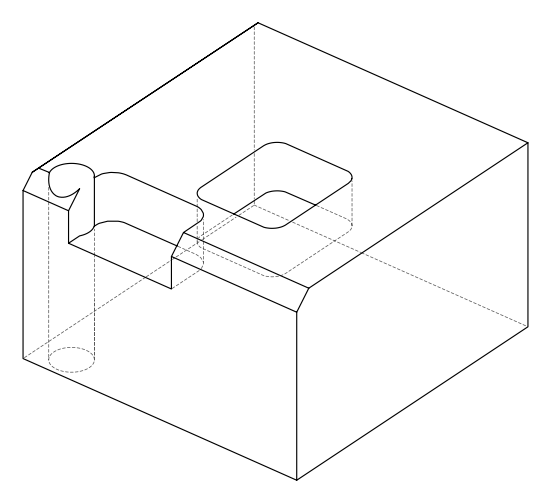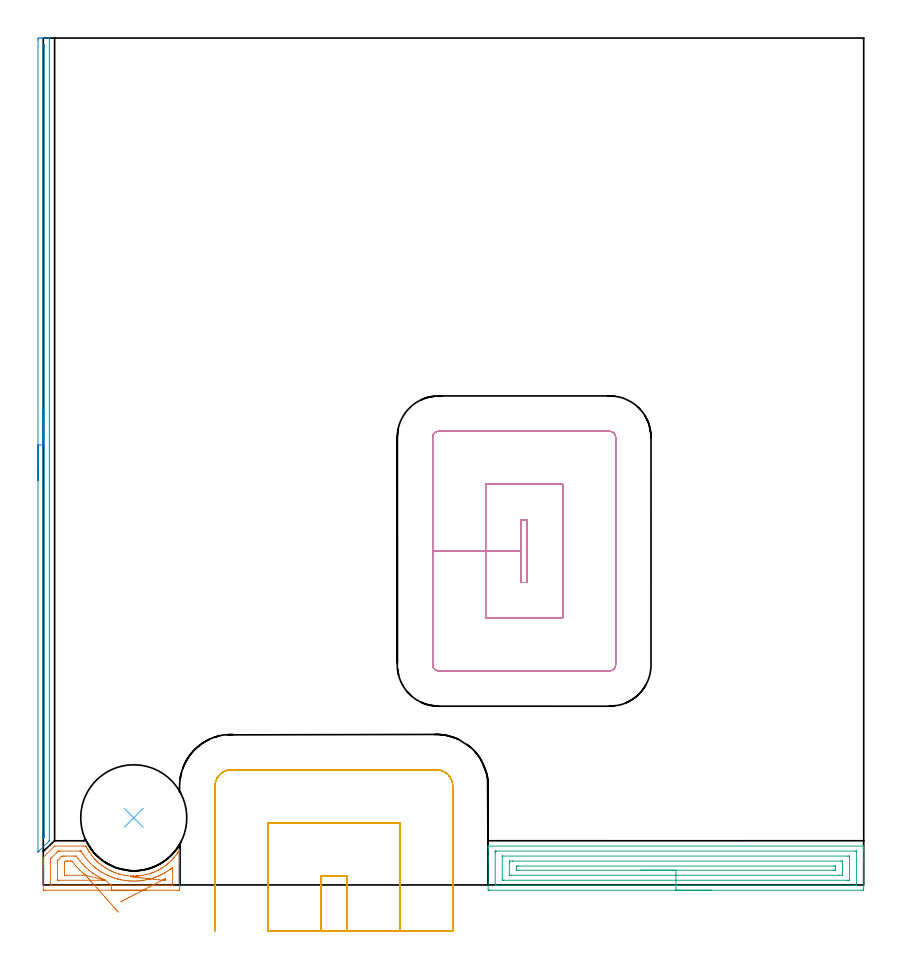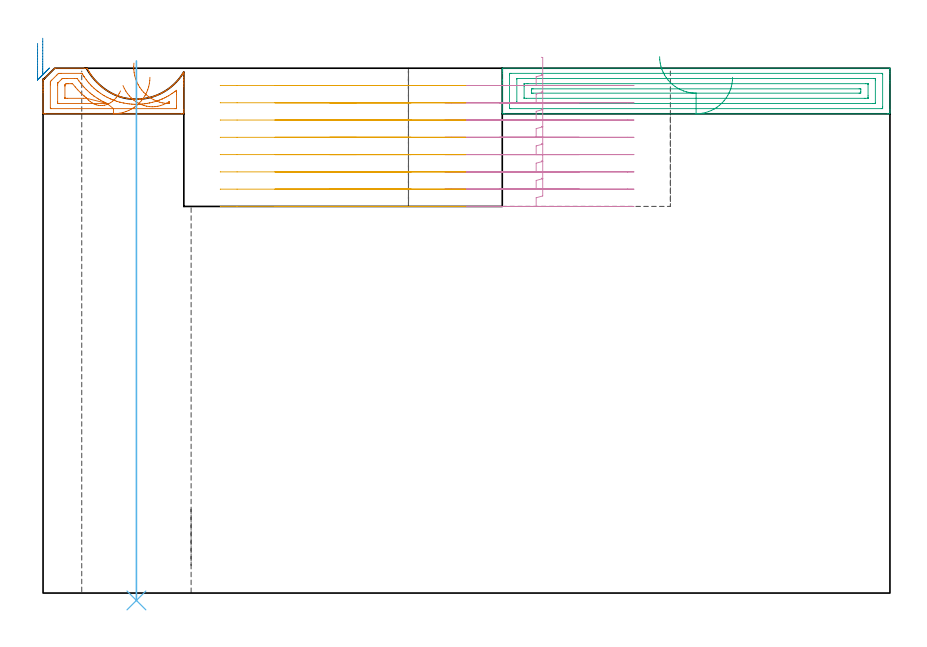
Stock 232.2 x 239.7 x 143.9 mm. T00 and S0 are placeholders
(PLAN: 6 operations, 2 tool changes, 25.4 min)
(1 AREA_MILL | FG_CHAMFER_SURFACE | UGT0205_001 | 1.41 min | 3539 mm3)
(2 AREA_MILL_1 | FG_CHAMFER_SURFACE_1 | UGT0205_001 | 3.8 min | 1169 mm3)
(3 AREA_MILL_2 | FG_CHAMFER_SURFACE_2 | UGT0205_001 | 4.48 min | 8826 mm3)
(4 MILL_RECTANGULAR_POCKET | POCKET_RECTANGULAR_STRAIGHT | UGT0201_094 | Follow Part, ap 5, ae 75% | 7.71 min | 234503 mm3)
(5 MILL_SLOT | SLOT_PARTIAL_RECTANGULAR | UGT0201_094 | Follow Part, ap 5, ae 75% | 7.37 min | 136435 mm3)
(6 INDEXABLE_INSERT_DRILL_THROUGH_HOLE_FROM_SOLID | STEP1HOLE | NXT0302_031 | 0.59 min | 100344 mm3)
(TOOL UGT0205_001 | Chamfer Mill 20 x 3 x 45 deg. | D20 FL50 Z2)
(TOOL UGT0201_094 | End mill 20 mm | D20 FL38 Z4)
(TOOL NXT0302_031 | Index. Insert Drill 30mm [880-D3000L32-05] | D30 PA176 FL150 Z2)
(OP 1 AREA_MILL)
G17 G21 G94 G90
T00 M6
G54
G17 G0 G90 X29.3 Y-1.5 S1061 M3
G43 Z153.9 H0
Z141.4
G94 G1 X29.262 Z140.528 F250.
X29.148 Z139.663
X28.959 Z138.812
X28.697 Z137.98
X28.363 Z137.174
X27.96 Z136.4
X27.492 Z135.664
X26.96 Z134.972
X26.371 Z134.329
X25.728 Z133.74
X25.036 Z133.208
X24.3 Z132.74
X23.526 Z132.337
X22.72 Z132.003
X21.888 Z131.741
X21.036 Z131.552
X20.172 Z131.438
X19.3 Z131.4
X0.587
X0.193 Y-1.496 Z131.402
X0.01 Y-1.491 Z131.406
X0. Y-1.304 Z131.593
Y4.308 Z137.201
Y4.912 Z137.809
Y5.192 Z138.089
Y5.797 Z138.693
Y6.077 Z138.973
Y6.638 Z139.537
Y6.962 Z139.861
Y7.767 Z140.666
X0.004 Y7.799 Z140.699
X0.005 Y7.805 Z140.705
X3.157 Y10.953 Z143.851
X3.213 Y10.988 Z143.887
X3.221 Y10.99 Z143.89
X3.232 Y10.993 Z143.892
X11.289 Y10.999 Z143.899
X12.075 Y10.994 Z143.892
X12.108 Y10.948 Z143.847
X12.171 Y10.819 Z143.719
X12.194 Y10.773 Z143.672
X12.501 Y10.211 Z143.108
X12.592 Y10.059 Z142.954
X12.688 Y9.895 Z142.794
X12.765 Y9.765 Z142.664
X12.854 Y9.616 Z142.512
X12.923 Y9.499 Z142.398
X13.023 Y9.33 Z142.229
X13.062 Y9.27 Z142.169
X13.082 Y9.239 Z142.137
X13.129 Y9.174 Z142.07
X13.204 Y9.068 Z141.967
X13.647 Y8.45 Z141.349
X13.97 Y8.029 Z140.929
X14.38 Y7.552 Z140.448
X14.547 Y7.367 Z140.264
X14.607 Y7.302 Z140.198
X14.859 Y7.035 Z139.934
X14.934 Y6.962 Z139.858
X15.02 Y6.875 Z139.774
X15.142 Y6.754 Z139.653
X15.206 Y6.691 Z139.588
X15.439 Y6.472 Z139.371
X15.473 Y6.44 Z139.338
X15.55 Y6.372 Z139.268
X15.747 Y6.195 Z139.094
X15.889 Y6.077 Z138.974
X16.033 Y5.957 Z138.853
X16.206 Y5.811 Z138.709
X16.419 Y5.643 Z138.541
X16.635 Y5.479 Z138.379
X17.045 Y5.192 Z138.092
X17.421 Y4.93 Z137.83
X17.523 Y4.863 Z137.763
X17.963 Y4.597 Z137.497
X18.028 Y4.56 Z137.46
X18.412 Y4.342 Z137.239
X18.476 Y4.308 Z137.206
X18.649 Y4.217 Z137.116
X18.966 Y4.051 Z136.949
X19.244 Y3.921 Z136.82
X19.3 Y3.896 Z136.792
X19.632 Y3.755 Z136.654
X19.787 Y3.69 Z136.589
X20.188 Y3.523 Z136.419
X20.354 Y3.462 Z136.36
X20.465 Y3.423 Z136.32
X21.082 Y3.202 Z136.095
X21.289 Y3.138 Z136.037
X21.324 Y3.128 Z136.027
X21.567 Y3.059 Z135.953
X21.87 Y2.98 Z135.877
X21.965 Y2.956 Z135.853
X22.864 Y2.764 Z135.662
X23.756 Y2.625 Z135.52
X24.647 Y2.539 Z135.437
X25.074 Y2.513 Z135.413
X25.407 Y2.503 Z135.403
X25.494 Y2.504 Z135.404
X25.538 Y2.505 Z135.402
X25.602 Y2.506 Z135.404
X25.619 Z135.405
X25.962 Y2.509 Z135.407
X26.406 Y2.527 Z135.423
X26.429 Y2.529 Z135.424
X26.534 Y2.535 Z135.433
X26.567 Y2.537 Z135.436
X26.77 Y2.551 Z135.451
X26.85 Y2.557 Z135.456
X27.294 Y2.605 Z135.503
X28.183 Y2.736 Z135.632
X29.071 Y2.916 Z135.813
X29.516 Y3.026 Z135.924
X30.028 Y3.171 Z136.069
X30.482 Y3.323 Z136.223
X30.76 Y3.423 Z136.321
X30.847 Y3.455 Z136.351
X30.884 Y3.469 Z136.366
X31.293 Y3.628 Z136.528
X31.328 Y3.644 Z136.544
X31.736 Y3.818 Z136.717
X32.235 Y4.051 Z136.949
X32.426 Y4.148 Z137.047
X32.624 Y4.25 Z137.149
X32.728 Y4.308 Z137.206
X33.07 Y4.5 Z137.396
X33.512 Y4.761 Z137.658
X33.558 Y4.79 Z137.688
X33.778 Y4.932 Z137.828
X34.4 Y5.362 Z138.259
X34.792 Y5.658 Z138.558
X34.954 Y5.782 Z138.678
X34.993 Y5.811 Z138.708
X35.043 Y5.852 Z138.75
X35.289 Y6.052 Z138.951
X35.645 Y6.367 Z139.267
X35.995 Y6.69 Z139.59
X36.177 Y6.868 Z139.767
X36.679 Y7.404 Z140.3
X36.825 Y7.558 Z140.458
X36.836 Y7.57 Z140.469
X36.994 Y7.751 Z140.651
X37.065 Y7.834 Z140.731
X37.568 Y8.471 Z141.37
X37.953 Y8.996 Z141.895
X38.072 Y9.174 Z142.073
X38.176 Y9.33 Z142.229
X38.358 Y9.616 Z142.514
X38.482 Y9.811 Z142.71
X38.533 Y9.889 Z142.784
X38.59 Y9.971 Z142.86
X38.6 Y9.766 Z142.662
Y9.691 Z142.59
Y9.336 Z142.235
Y8.407 Z141.307
Y7.847 Z140.743
Y7.567 Z140.463
Y6.962 Z139.859
Y6.682 Z139.579
Y6.077 Z138.972
Y-0.419 Z132.478
X38.596 Y-1.001 Z131.896
X38.592 Y-1.491 Z131.406
X38.51 Y-1.494 Z131.403
X38.013 Y-1.5 Z131.4
X19.3
Y-0.086 Z132.814
X2.338
X2.15 Y-0.084 Z132.816
X2.056 Y-0.081 Z132.819
X2.017 Y-0.079 Z132.821
X2.01 Y-0.054 Z132.846
X2.006 Y0.034 Z132.934
X2.001 Y0.249 Z133.149
Y6.443 Z139.343
X2.004 Y6.962 Z139.862
X2.006 Y7.322 Z140.222
X2.124 Y7.461 Z140.361
X2.369 Y7.717 Z140.617
X3.767 Y9.113 Z142.013
X4.151 Y9.493 Z142.393
X4.217 Y9.551 Z142.451
X4.247 Y9.572 Z142.472
X4.296 Y9.575 Z142.475
X4.402 Y9.577 Z142.477
X4.615 Y9.579 Z142.479
X5.042 Y9.58 Z142.48
X10.389 Y9.584 Z142.484
X10.421
X10.625 Y9.582 Z142.482
X10.675 Y9.58 Z142.48
X10.694 Y9.578 Z142.478
X10.725 Y9.533 Z142.433
X10.796 Y9.423 Z142.323
X10.862 Y9.315 Z142.215
X11.108 Y8.902 Z141.802
X11.215 Y8.732 Z141.632
X11.28 Y8.63 Z141.53
X11.848 Y7.847 Z140.747
X12.171 Y7.423 Z140.323
X12.556 Y6.962 Z139.862
X13.062 Y6.402 Z139.302
X13.38 Y6.077 Z138.977
X13.953 Y5.529 Z138.429
X14.337 Y5.192 Z138.092
X14.612 Y4.961 Z137.861
X14.844 Y4.772 Z137.672
X15.11 Y4.571 Z137.471
X15.473 Y4.308 Z137.208
X15.736 Y4.125 Z137.025
X16.309 Y3.738 Z136.638
X16.627 Y3.545 Z136.445
X16.674 Y3.517 Z136.417
X16.841 Y3.423 Z136.323
X17.518 Y3.057 Z135.957
X17.78 Y2.92 Z135.82
X18.255 Y2.69 Z135.59
X18.409 Y2.624 Z135.524
X18.614 Y2.538 Z135.438
X19.1 Y2.34 Z135.24
X19.3 Y2.261 Z135.161
X19.747 Y2.094 Z134.994
X20.191 Y1.937 Z134.837
X20.314 Y1.897 Z134.797
X20.408 Y1.868 Z134.768
X21.082 Y1.677 Z134.577
X21.093 Y1.674 Z134.574
X21.175 Y1.653 Z134.553
X21.973 Y1.479 Z134.379
X22.194 Y1.434 Z134.334
X22.864 Y1.321 Z134.221
X23.263 Y1.257 Z134.157
X23.756 Y1.203 Z134.103
X24.258 Y1.155 Z134.055
X24.647 Y1.126 Z134.026
X25.203 Y1.101 Z134.001
X25.538 Y1.096 Z133.996
X26.091 Y1.104 Z134.004
X26.429 Y1.117 Z134.017
X26.937 Y1.148 Z134.048
X27.32 Y1.183 Z134.083
X27.744 Y1.233 Z134.133
X28.211 Y1.3 Z134.2
X28.52 Y1.346 Z134.246
X29.102 Y1.455 Z134.355
X29.268 Y1.488 Z134.388
X29.993 Y1.645 Z134.545
X30. Y1.646 Z134.546
X30.027 Y1.653 Z134.553
X30.778 Y1.865 Z134.765
X30.884 Y1.898 Z134.798
X31.364 Y2.061 Z134.961
X31.776 Y2.208 Z135.108
X32.014 Y2.301 Z135.201
X32.606 Y2.538 Z135.438
X32.667 Y2.565 Z135.465
X33.254 Y2.84 Z135.74
X33.558 Y2.99 Z135.89
X33.845 Y3.138 Z136.038
X34.367 Y3.423 Z136.323
X34.431 Y3.459 Z136.359
X34.449 Y3.47 Z136.37
X34.967 Y3.793 Z136.693
X35.34 Y4.037 Z136.937
X35.502 Y4.147 Z137.047
X35.731 Y4.308 Z137.208
X36.019 Y4.518 Z137.418
X36.231 Y4.676 Z137.576
X36.528 Y4.897 Z137.797
X36.587 Y4.94 Z137.84
X36.593 Y4.885 Z137.785
X36.598 Y4.828 Z137.728
X36.6 Y4.308 Z137.208
Y3.789 Z136.689
Y0.768 Z133.668
X36.599 Y0.403 Z133.303
X36.594 Y0.036 Z132.936
X36.59 Y-0.068 Z132.832
X36.586 Y-0.08 Z132.82
X36.579 Y-0.082 Z132.818
X36.554 Y-0.084 Z132.816
X36.446 Y-0.085 Z132.815
X36.231 Y-0.086 Z132.814
X19.3
X17.539 Y1.332 Z134.232
X17.535 Y1.331 Z134.231
X17.518 Y1.33 Z134.23
X16.953 Y1.329 Z134.229
X16.627 Y1.328 Z134.228
X4.478 Y1.329 Z134.229
X4.151 Y1.331 Z134.231
X4.043 Y1.333 Z134.233
X4.012 Y1.335 Z134.235
X4.007 Y1.403 Z134.303
X4.003 Y1.503 Z134.403
X4.001 Y1.653 Z134.553
X4. Y1.803 Z134.703
Y6.227 Z139.127
X4.002 Y6.595 Z139.495
X4.006 Y6.778 Z139.678
X4.01 Y6.869 Z139.769
X4.025 Y6.912 Z139.812
X4.067 Y6.962 Z139.862
X4.107 Y7.006 Z139.906
X4.151 Y7.05 Z139.95
X5.042 Y7.94 Z140.84
X5.207 Y8.096 Z140.996
X5.265 Y8.15 Z141.05
X5.328 Y8.159 Z141.059
X5.615 Y8.163 Z141.063
X5.933 Y8.165 Z141.065
X6.502 Y8.167 Z141.067
X8.607 Y8.168 Z141.068
X9.176 Y8.166 Z141.066
X9.334 Y8.163 Z141.063
X9.37 Y8.161 Z141.061
X9.836 Y7.511 Z140.411
X10.246 Y6.962 Z139.862
X10.389 Y6.776 Z139.676
X10.983 Y6.077 Z138.977
X11.28 Y5.748 Z138.648
X11.818 Y5.192 Z138.092
X12.171 Y4.855 Z137.755
X12.775 Y4.308 Z137.208
X12.928 Y4.175 Z137.075
X13.062 Y4.063 Z136.963
X13.424 Y3.779 Z136.679
X13.893 Y3.423 Z136.323
X13.953 Y3.378 Z136.278
X14.11 Y3.267 Z136.167
X14.844 Y2.779 Z135.679
X15.229 Y2.538 Z135.438
X15.736 Y2.245 Z135.145
X16.406 Y1.872 Z134.772
X16.627 Y1.759 Z134.659
X16.698 Y1.724 Z134.624
X16.848 Y1.653 Z134.553
X17.518 Y1.345 Z134.245
X17.539 Y1.332 Z134.232
X11.958 Y2.75 Z135.65
X11.074 Y2.743 Z135.643
X6.618
X6.084 Y2.745 Z135.645
X6.023 Y2.748 Z135.648
X6.01 Y2.749 Z135.649
X6.007 Y2.766 Z135.666
X6.003 Y2.811 Z135.711
X6.001 Y2.993 Z135.893
X6. Y6.077 Z138.977
X6.003 Y6.282 Z139.182
X6.006 Y6.384 Z139.284
X6.01 Y6.434 Z139.334
X6.033 Y6.471 Z139.371
X6.23 Y6.667 Z139.567
X6.319 Y6.745 Z139.645
X6.485 Y6.748 Z139.648
X6.824 Y6.752 Z139.652
X7.035 Y6.753 Z139.653
X7.716 Y6.752 Z139.652
X7.929 Y6.751 Z139.651
X8.09 Y6.747 Z139.647
X8.821 Y5.864 Z138.764
X9.403 Y5.192 Z138.092
X9.498 Y5.086 Z137.986
X10.254 Y4.308 Z137.208
X10.389 Y4.175 Z137.075
X11.211 Y3.423 Z136.323
X11.28 Y3.362 Z136.262
X11.665 Y3.041 Z135.941
X11.819 Y2.906 Z135.806
X11.958 Y2.75 Z135.65
X12.436 Y2.211 Z135.158
X12.941 Y1.642 Z134.731
X13.469 Y1.047 Z134.373
X14.016 Y0.431 Z134.084
X14.577 Y-0.201 Z133.869
X15.149 Y-0.845 Z133.728
X15.726 Y-1.495 Z133.663
X16.306 Y-2.148 Z133.674
X16.882 Y-2.797 Z133.761
X17.451 Y-3.438 Z133.923
X18.008 Y-4.066 Z134.159
X18.55 Y-4.676 Z134.467
X19.072 Y-5.264 Z134.846
X19.57 Y-5.825 Z135.291
X20.04 Y-6.355 Z135.801
X20.479 Y-6.849 Z136.37
X20.884 Y-7.305 Z136.994
X21.251 Y-7.718 Z137.669
G0 X21.918 Y-4.759 Z139.148
G1 X22.272 Y-4.576 Z138.372
X22.685 Y-4.362 Z137.634
X23.153 Y-4.119 Z136.939
X23.673 Y-3.849 Z136.293
X24.242 Y-3.555 Z135.7
X24.854 Y-3.238 Z135.166
X25.505 Y-2.901 Z134.693
X26.19 Y-2.546 Z134.286
X26.904 Y-2.176 Z133.948
X27.642 Y-1.794 Z133.682
X28.397 Y-1.402 Z133.488
X29.165 Y-1.005 Z133.37
X29.938 Y-0.604 Z133.327
X30.712 Y-0.203 Z133.361
X31.481 Y0.195 Z133.47
X32.238 Y0.588 Z133.655
X32.978 Y0.971 Z133.913
X33.695 Y1.342 Z134.242
X33.771 Y1.382 Z134.282
X33.811 Y1.401 Z134.301
X34.359 Y1.653 Z134.553
X34.42 Y1.682 Z134.582
X34.449 Y1.696 Z134.596
X34.538 Y1.736 Z134.636
X34.592 Y1.757 Z134.657
X34.595 Y1.743 Z134.643
X34.599 Y1.703 Z134.603
X34.6 Y1.653 Z134.553
X34.599 Y1.504 Z134.404
X34.59 Y1.354 Z134.254
X34.584 Y1.334 Z134.234
X34.571 Y1.332 Z134.232
X34.531 Y1.329 Z134.229
X34.449
X33.885
X33.83 Y1.33 Z134.23
X33.78 Y1.333 Z134.233
X33.695 Y1.342 Z134.242
X32.838 Y1.439 Z134.377
X31.997 Y1.533 Z134.586
X31.176 Y1.625 Z134.868
X30.384 Y1.714 Z135.221
X29.624 Y1.8 Z135.642
X28.905 Y1.88 Z136.128
X28.23 Y1.956 Z136.676
X27.605 Y2.026 Z137.28
X27.034 Y2.09 Z137.937
X26.523 Y2.148 Z138.642
X26.075 Y2.198 Z139.389
X25.693 Y2.241 Z140.172
X25.38 Y2.276 Z140.986
X25.139 Y2.303 Z141.824
X24.972 Y2.322 Z142.68
X24.879 Y2.332 Z143.547
X24.862 Y2.334 Z144.419
X24.921 Y2.328 Z145.29
G0 Z153.9
M5
M2
(OP 2 AREA_MILL_1)
G17 G21 G94 G90
T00 M6
G54
G17 G0 G90 X-1.5 Y114.5 S1061 M3
G43 Z153.9 H0
Z150.7
G94 G1 Y114.538 Z149.828 F250.
Y114.652 Z148.963
Y114.841 Z148.112
Y115.103 Z147.28
Y115.437 Z146.474
Y115.84 Z145.7
Y116.308 Z144.964
Y116.84 Z144.272
Y117.429 Z143.629
Y118.072 Z143.04
Y118.764 Z142.508
Y119.5 Z142.04
Y120.274 Z141.637
Y121.08 Z141.303
Y121.912 Z141.041
Y122.764 Z140.852
Y123.628 Z140.738
Y124.5 Z140.7
Y239.103
X-1.497 Y239.399 Z140.703
X-1.492 Y239.696 Z140.706
X-1.205 Y239.7 Z140.991
X-0.63 Z141.567
X-0.335 Z141.861
X0.255 Z142.454
X0.535 Z142.734
X1.405 Z143.604
X1.501 Z143.7
X1.602 Y239.697 Z143.794
X1.698 Y239.69 Z143.888
X1.7 Y239.549 Z143.9
Y12.573
X1.695 Y12.505 Z143.89
X1.673 Y12.474 Z143.869
X1.558 Y12.357 Z143.757
X-1.07 Y9.729 Z141.128
X-1.205 Y9.593 Z140.99
X-1.348 Y9.451 Z140.85
X-1.497 Y9.302 Z140.7
X-1.499 Y9.336 Z140.699
X-1.5 Y9.372 Z140.7
Y124.5
X-0.086 Z142.114
X-0.085 Y237.063 Z142.115
X-0.083 Y237.319 Z142.117
X-0.079 Y237.69 Z142.121
X0.167 Y237.697 Z142.367
X0.258 Y237.693 Z142.458
X0.274 Y237.691 Z142.474
X0.279 Y237.661 Z142.479
X0.282 Y237.578 Z142.482
X0.285 Y237.319 Z142.485
Y14.101
X0.282 Y13.724 Z142.482
X0.279 Y13.589 Z142.479
X0.271 Y13.532 Z142.471
X0.209 Y13.464 Z142.409
X-0.037 Y13.22 Z142.163
X-0.069 Y13.192 Z142.131
X-0.079 Y13.187 Z142.121
X-0.081 Y13.204 Z142.119
X-0.084 Y13.464 Z142.116
X-0.086 Y13.8 Z142.114
Y14.101
Y124.5
Y125.372 Z142.152
Y126.236 Z142.266
Y127.088 Z142.455
Y127.92 Z142.717
Y128.726 Z143.051
Y129.5 Z143.454
Y130.236 Z143.923
Y130.928 Z144.454
Y131.571 Z145.043
Y132.16 Z145.686
Y132.692 Z146.378
Y133.16 Z147.114
Y133.563 Z147.888
Y133.897 Z148.694
Y134.159 Z149.526
Y134.348 Z150.378
Y134.462 Z151.243
Y134.5 Z152.114
G0 Z153.9
M5
M2
(OP 3 AREA_MILL_2)
G17 G21 G94 G90
T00 M6
G54
G17 G0 G90 X189.05 Y-1.5 S1061 M3
G43 Z153.9 H0
Z141.4
G94 G1 X189.012 Z140.528 F250.
X188.898 Z139.663
X188.709 Z138.812
X188.447 Z137.98
X188.113 Z137.174
X187.71 Z136.4
X187.242 Z135.664
X186.71 Z134.972
X186.121 Z134.329
X185.478 Z133.74
X184.786 Z133.208
X184.05 Z132.74
X183.276 Z132.337
X182.47 Z132.003
X181.638 Z131.741
X180.786 Z131.552
X179.922 Z131.438
X179.05 Z131.4
X126.484
X126.091 Y-1.496 Z131.402
X125.91 Y-1.491 Z131.406
X125.9 Y-1.306 Z131.591
Y6.962 Z139.856
Y7.571 Z140.468
Y7.847 Z140.744
Y9.616 Z142.511
Y10.168 Z143.067
Y10.501 Z143.4
Y10.69 Z143.589
X125.907 Y10.983 Z143.875
X125.909 Y10.997 Z143.888
X126.039 Y11. Z143.9
X232.061
X232.191 Y10.997 Z143.888
X232.193 Y10.983 Z143.875
X232.2 Y10.689 Z143.588
Y10.168 Z143.067
Y9.616 Z142.511
Y7.571 Z140.468
Y6.962 Z139.856
Y-0.421 Z132.476
X232.196 Y-1.001 Z131.896
X232.192 Y-1.491 Z131.406
X232.112 Y-1.494 Z131.403
X231.616 Y-1.5 Z131.4
X179.05
Y-0.086 Z132.814
X128.235
X128.047 Y-0.084 Z132.816
X127.954 Y-0.081 Z132.819
X127.915 Y-0.079 Z132.821
X127.91 Y-0.052 Z132.848
X127.906 Y0.033 Z132.933
X127.901 Y0.246 Z133.146
Y9.095 Z141.995
X127.905 Y9.459 Z142.359
X127.91 Y9.562 Z142.462
X127.913 Y9.58 Z142.48
X127.919 Y9.582 Z142.482
X127.944 Y9.584 Z142.484
X128.051 Y9.585 Z142.485
X128.266 Y9.586 Z142.486
X229.865
X230.053 Y9.583 Z142.483
X230.146 Y9.581 Z142.481
X230.185 Y9.579 Z142.479
X230.19 Y9.552 Z142.452
X230.194 Y9.467 Z142.367
X230.199 Y9.254 Z142.154
X230.2 Y0.405 Z133.305
X230.195 Y0.041 Z132.941
X230.19 Y-0.062 Z132.838
X230.187 Y-0.08 Z132.82
X230.181 Y-0.082 Z132.818
X230.156 Y-0.084 Z132.816
X230.049 Y-0.085 Z132.815
X229.834 Y-0.086 Z132.814
X179.05
Y1.328 Z134.228
X130.375 Y1.329 Z134.229
X130.048 Y1.331 Z134.231
X129.94 Y1.334 Z134.234
X129.91 Y1.336 Z134.236
X129.905 Y1.408 Z134.308
X129.902 Y1.506 Z134.406
X129.9 Y1.653 Z134.553
Y1.8 Z134.7
X129.901 Y7.992 Z140.892
X129.91 Y8.14 Z141.04
X129.914 Y8.166 Z141.066
X129.927 Y8.168 Z141.068
X129.966 Y8.17 Z141.07
X130.048 Y8.171 Z141.071
X227.725
X228.052 Y8.169 Z141.069
X228.16 Y8.166 Z141.066
X228.19 Y8.164 Z141.064
X228.195 Y8.092 Z140.992
X228.198 Y7.994 Z140.894
X228.2 Y7.847 Z140.747
Y7.7 Z140.6
X228.199 Y1.507 Z134.407
X228.19 Y1.36 Z134.26
X228.186 Y1.334 Z134.234
X228.173 Y1.332 Z134.232
X228.134 Y1.33 Z134.23
X228.052 Y1.329 Z134.229
X227.488 Y1.328 Z134.228
X179.05
Y2.743 Z135.643
X132.514
X131.982 Y2.746 Z135.646
X131.921 Y2.749 Z135.649
X131.91 Y2.751 Z135.651
X131.907 Y2.768 Z135.668
X131.903 Y2.813 Z135.713
X131.901 Y2.993 Z135.893
X131.9 Y6.077 Z138.977
X131.903 Y6.485 Z139.385
X131.907 Y6.688 Z139.588
X131.91 Y6.738 Z139.638
X131.917 Y6.751 Z139.651
X131.939 Y6.752 Z139.652
X132.038 Y6.755 Z139.655
X132.721 Y6.757 Z139.657
X132.927
X225.586
X226.118 Y6.753 Z139.653
X226.179 Y6.751 Z139.651
X226.19 Y6.749 Z139.649
X226.193 Y6.732 Z139.632
X226.197 Y6.687 Z139.587
X226.199 Y6.507 Z139.407
X226.2 Y3.423 Z136.323
X226.198 Y3.015 Z135.915
X226.193 Y2.811 Z135.711
X226.19 Y2.762 Z135.662
X226.183 Y2.749 Z135.649
X226.161 Y2.748 Z135.648
X226.062 Y2.745 Z135.645
X225.379 Y2.743 Z135.643
X225.173
X179.05
Y4.157 Z137.057
X134.351
X134.048 Y4.158 Z137.058
X133.961 Y4.161 Z137.061
X133.914 Y4.164 Z137.064
X133.91 Y4.171 Z137.071
X133.904 Y4.222 Z137.122
X133.901 Y4.308 Z137.208
Y4.905 Z137.805
X133.906 Y5.192 Z138.092
X133.91 Y5.335 Z138.235
X134.199 Y5.341 Z138.241
X134.352 Y5.342 Z138.242
X223.749 Y5.343 Z138.243
X224.052 Y5.342 Z138.242
X224.139 Y5.339 Z138.239
X224.186 Y5.336 Z138.236
X224.19 Y5.328 Z138.228
X224.196 Y5.278 Z138.178
X224.198 Y5.192 Z138.092
X224.199 Y4.595 Z137.495
X224.194 Y4.308 Z137.208
X224.19 Y4.165 Z137.065
X223.901 Y4.159 Z137.059
X223.748 Y4.157 Z137.057
X179.05
X178.178 Z137.095
X177.314 Z137.209
X176.462 Z137.398
X175.63 Z137.66
X174.824 Z137.994
X174.05 Z138.397
X173.314 Z138.865
X172.622 Z139.396
X171.979 Z139.986
X171.39 Z140.629
X170.858 Z141.321
X170.39 Z142.057
X169.987 Z142.831
X169.653 Z143.637
X169.391 Z144.469
X169.202 Z145.32
X169.088 Z146.185
X169.05 Z147.057
G0 Z153.9
M5
M2
(OP 4 MILL_RECTANGULAR_POCKET)
G17 G21 G94 G90
T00 M6
G54
G17 G0 G90 X136.623 Y85.6 S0 M3
G43 Z153.9 H0
Z146.9
G94 G1 X137. Z146.799 F250.
Y103.4 Z142.029
X135.2 Z141.547
Y94.5 Z139.162
Y85.6 F500.
X137.
Y103.4
X135.2
Y94.5
X125.2
Y75.6
X147.
Y113.4
X125.2
Y94.5
X110.2
Y62.3
G3 X111.9 Y60.6 R1.7
G1 X160.3
G3 X162. Y62.3 R1.7
G1 Y126.7
G3 X160.3 Y128.4 R1.7
G1 X111.9
G3 X110.2 Y126.7 R1.7
G1 Y94.5
Y93.5
G0 X136.623 Y85.6 Z142.162
G1 X137. Z142.061 F250.
Y103.4 Z137.292
X135.2 Z136.81
Y94.5 Z134.425
Y85.6 F500.
X137.
Y103.4
X135.2
Y94.5
X125.2
Y75.6
X147.
Y113.4
X125.2
Y94.5
X110.2
Y62.3
G3 X111.9 Y60.6 R1.7
G1 X160.3
G3 X162. Y62.3 R1.7
G1 Y126.7
G3 X160.3 Y128.4 R1.7
G1 X111.9
G3 X110.2 Y126.7 R1.7
G1 Y94.5
Y93.5
G0 X136.623 Y85.6 Z137.425
G1 X137. Z137.324 F250.
Y103.4 Z132.555
X135.2 Z132.072
Y94.5 Z129.687
Y85.6 F500.
X137.
Y103.4
X135.2
Y94.5
X125.2
Y75.6
X147.
Y113.4
X125.2
Y94.5
X110.2
Y62.3
G3 X111.9 Y60.6 R1.7
G1 X160.3
G3 X162. Y62.3 R1.7
G1 Y126.7
G3 X160.3 Y128.4 R1.7
G1 X111.9
G3 X110.2 Y126.7 R1.7
G1 Y94.5
Y93.5
G0 X136.623 Y85.6 Z132.687
G1 X137. Z132.587 F250.
Y103.4 Z127.817
X135.2 Z127.335
Y94.5 Z124.95
Y85.6 F500.
X137.
Y103.4
X135.2
Y94.5
X125.2
Y75.6
X147.
Y113.4
X125.2
Y94.5
X110.2
Y62.3
G3 X111.9 Y60.6 R1.7
G1 X160.3
G3 X162. Y62.3 R1.7
G1 Y126.7
G3 X160.3 Y128.4 R1.7
G1 X111.9
G3 X110.2 Y126.7 R1.7
G1 Y94.5
Y93.5
G0 X136.623 Y85.6 Z127.95
G1 X137. Z127.849 F250.
Y103.4 Z123.08
X135.2 Z122.597
Y94.5 Z120.212
Y85.6 F500.
X137.
Y103.4
X135.2
Y94.5
X125.2
Y75.6
X147.
Y113.4
X125.2
Y94.5
X110.2
Y62.3
G3 X111.9 Y60.6 R1.7
G1 X160.3
G3 X162. Y62.3 R1.7
G1 Y126.7
G3 X160.3 Y128.4 R1.7
G1 X111.9
G3 X110.2 Y126.7 R1.7
G1 Y94.5
Y93.5
G0 X136.623 Y85.6 Z123.212
G1 X137. Z123.112 F250.
Y103.4 Z118.342
X135.2 Z117.86
Y94.5 Z115.475
Y85.6 F500.
X137.
Y103.4
X135.2
Y94.5
X125.2
Y75.6
X147.
Y113.4
X125.2
Y94.5
X110.2
Y62.3
G3 X111.9 Y60.6 R1.7
G1 X160.3
G3 X162. Y62.3 R1.7
G1 Y126.7
G3 X160.3 Y128.4 R1.7
G1 X111.9
G3 X110.2 Y126.7 R1.7
G1 Y94.5
Y93.5
G0 X136.623 Y85.6 Z118.475
G1 X137. Z118.374 F250.
Y103.4 Z113.605
X135.2 Z113.122
Y94.5 Z110.737
Y85.6 F500.
X137.
Y103.4
X135.2
Y94.5
X125.2
Y75.6
X147.
Y113.4
X125.2
Y94.5
X110.2
Y62.3
G3 X111.9 Y60.6 R1.7
G1 X160.3
G3 X162. Y62.3 R1.7
G1 Y126.7
G3 X160.3 Y128.4 R1.7
G1 X111.9
G3 X110.2 Y126.7 R1.7
G1 Y94.5
Y93.5
G0 X136.623 Y85.6 Z113.737
G1 X137. Z113.637 F250.
Y103.4 Z108.867
X135.2 Z108.385
Y94.5 Z106.
Y85.6 F500.
X137.
Y103.4
X135.2
Y94.5
X125.2
Y75.6
X147.
Y113.4
X125.2
Y94.5
X110.2
Y62.3
G3 X111.9 Y60.6 R1.7
G1 X160.3
G3 X162. Y62.3 R1.7
G1 Y126.7
G3 X160.3 Y128.4 R1.7
G1 X111.9
G3 X110.2 Y126.7 R1.7
G1 Y94.5
Y93.5
G0 Z153.9
M5
M2
(OP 5 MILL_SLOT)
G17 G21 G94 G90
T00 M6
G54
G17 G0 G90 X85.9 Y-13. S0 M3
G43 Z153.9 H0
Z139.162
G94 G1 Y-10. F250.
Y2.6 F500.
X78.6
Y-10.
Y-13. F250.
X100.9
Y-10.
Y17.6 F500.
X63.6
Y-10.
Y-13. F250.
X115.9
Y-10.
Y28. F500.
G3 X111.3 Y32.6 R4.6
G1 X53.2
G3 X48.6 Y28. R4.6
G1 Y-10.
Y-13. F250.
G0 X85.9 Z134.425
G1 Y-10.
Y2.6 F500.
X78.6
Y-10.
Y-13. F250.
X100.9
Y-10.
Y17.6 F500.
X63.6
Y-10.
Y-13. F250.
X115.9
Y-10.
Y28. F500.
G3 X111.3 Y32.6 R4.6
G1 X53.2
G3 X48.6 Y28. R4.6
G1 Y-10.
Y-13. F250.
G0 X85.9 Z129.687
G1 Y-10.
Y2.6 F500.
X78.6
Y-10.
Y-13. F250.
X100.9
Y-10.
Y17.6 F500.
X63.6
Y-10.
Y-13. F250.
X115.9
Y-10.
Y28. F500.
G3 X111.3 Y32.6 R4.6
G1 X53.2
G3 X48.6 Y28. R4.6
G1 Y-10.
Y-13. F250.
G0 X85.9 Z124.95
G1 Y-10.
Y2.6 F500.
X78.6
Y-10.
Y-13. F250.
X100.9
Y-10.
Y17.6 F500.
X63.6
Y-10.
Y-13. F250.
X115.9
Y-10.
Y28. F500.
G3 X111.3 Y32.6 R4.6
G1 X53.2
G3 X48.6 Y28. R4.6
G1 Y-10.
Y-13. F250.
G0 X85.9 Z120.212
G1 Y-10.
Y2.6 F500.
X78.6
Y-10.
Y-13. F250.
X100.9
Y-10.
Y17.6 F500.
X63.6
Y-10.
Y-13. F250.
X115.9
Y-10.
Y28. F500.
G3 X111.3 Y32.6 R4.6
G1 X53.2
G3 X48.6 Y28. R4.6
G1 Y-10.
Y-13. F250.
G0 X85.9 Z115.475
G1 Y-10.
Y2.6 F500.
X78.6
Y-10.
Y-13. F250.
X100.9
Y-10.
Y17.6 F500.
X63.6
Y-10.
Y-13. F250.
X115.9
Y-10.
Y28. F500.
G3 X111.3 Y32.6 R4.6
G1 X53.2
G3 X48.6 Y28. R4.6
G1 Y-10.
Y-13. F250.
G0 X85.9 Z110.737
G1 Y-10.
Y2.6 F500.
X78.6
Y-10.
Y-13. F250.
X100.9
Y-10.
Y17.6 F500.
X63.6
Y-10.
Y-13. F250.
X115.9
Y-10.
Y28. F500.
G3 X111.3 Y32.6 R4.6
G1 X53.2
G3 X48.6 Y28. R4.6
G1 Y-10.
Y-13. F250.
G0 X85.9 Z106.
G1 Y-10.
Y2.6 F500.
X78.6
Y-10.
Y-13. F250.
X100.9
Y-10.
Y17.6 F500.
X63.6
Y-10.
Y-13. F250.
X115.9
Y-10.
Y28. F500.
G3 X111.3 Y32.6 R4.6
G1 X53.2
G3 X48.6 Y28. R4.6
G1 Y-10.
Y-13. F250.
G0 Z153.9
M5
M2
(OP 6 INDEXABLE_INSERT_DRILL_THROUGH_HOLE_FROM_SOLID)
G17 G21 G94 G90
T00 M6
G54
G17 G0 G90 X25.6 Y19. S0 M3
G43 Z153.9 H1
G94 G81 G98 Z-2.024 F250. R145.9
G80
M5
M2
